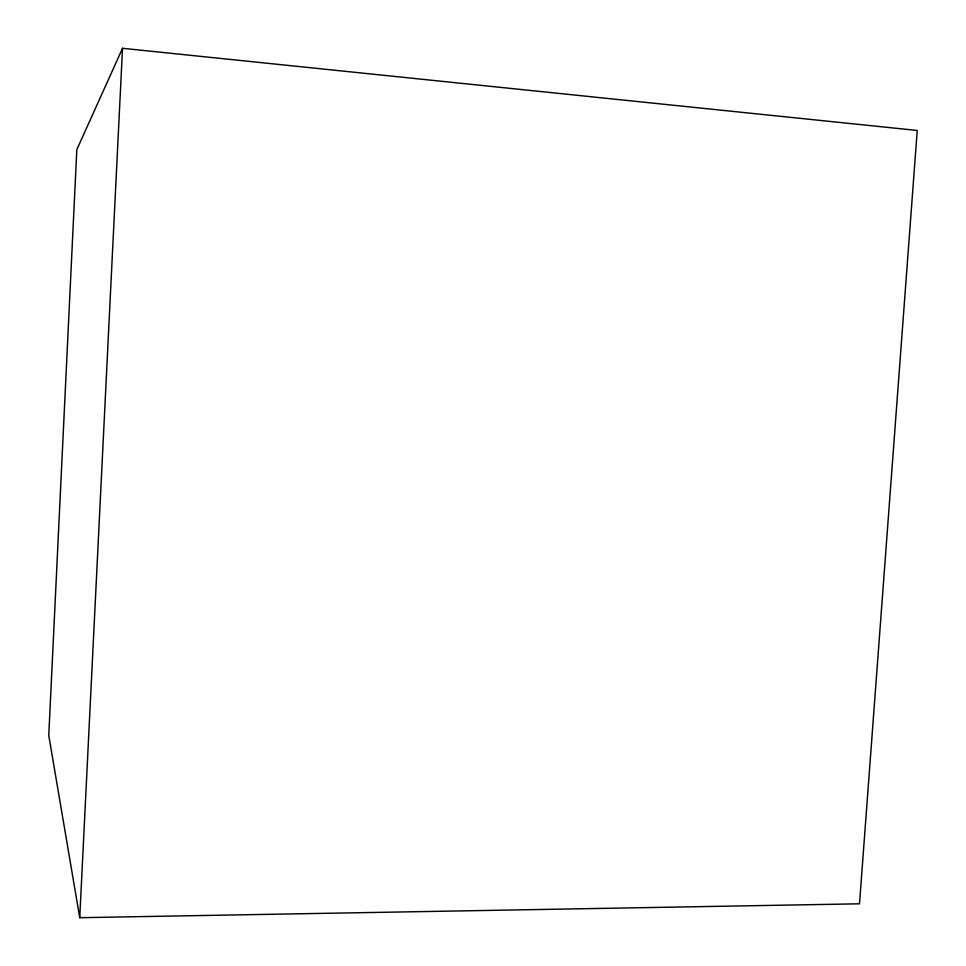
<?xml version="1.0" encoding="UTF-8"?>
<svg xmlns="http://www.w3.org/2000/svg" width="966" height="966" viewBox="0 0 966 966"><rect width="100%" height="100%" fill="white"/><g stroke="black" fill="none" stroke-linecap="round" stroke-linejoin="round"><path stroke-width="1.45" d="M79.743 917.7L122.525 48.3L917.241 130.458L859.498 903.802L79.743 917.7L48.759 735.452L76.821 149.633L122.525 48.3"/></g></svg>
